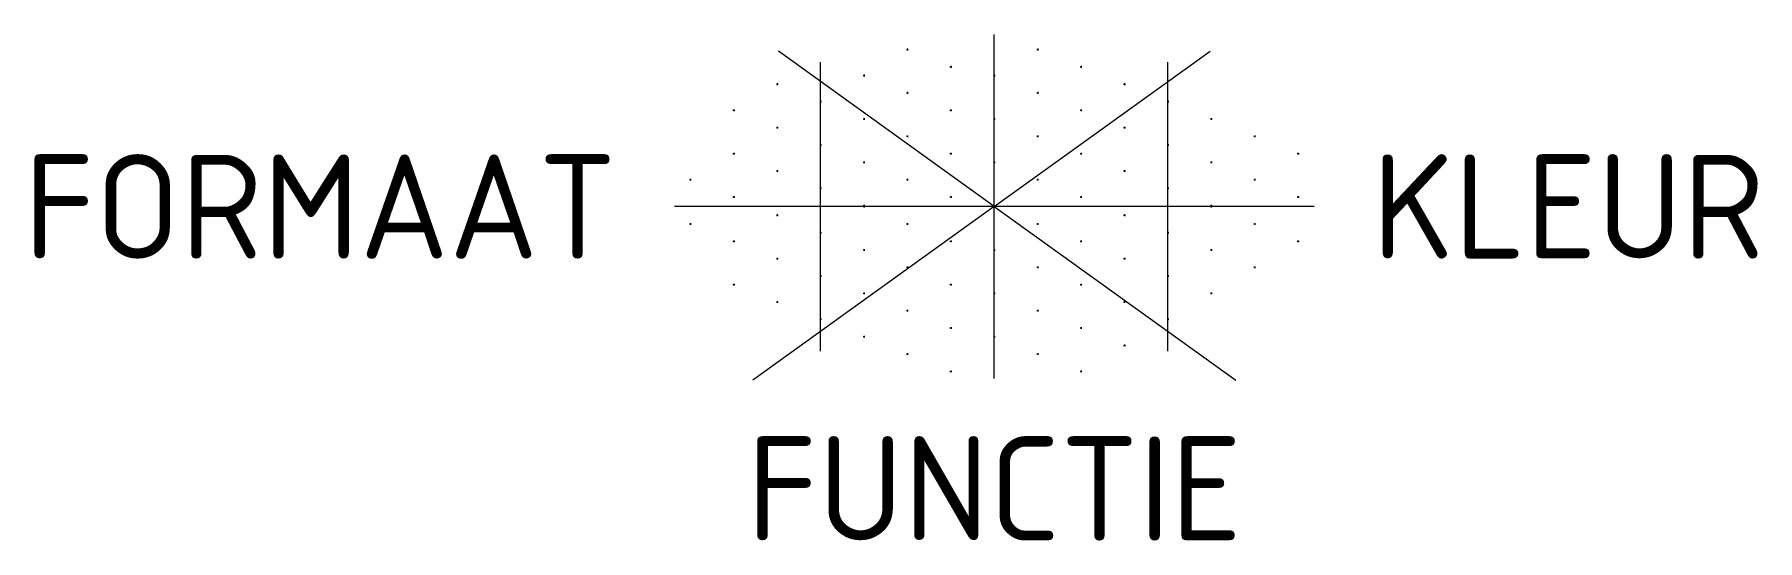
# Model space of a CAD drawing. Extents: x -16.6 to 13.2, y -5.8 to 3.
import ezdxf
from ezdxf.enums import TextEntityAlignment as Align

# ---------------------------------------------------------------- set-up
doc = ezdxf.new("R2010")
doc.units = 0
doc.styles.add('NLCS-ISO', font='NLCS-ISO.ttf')

msp = doc.modelspace()

# ---------------------------------------------------------------- linework, layer by layer
for p, q in [((0, 0), (-3.7279, 2.6839)), ((-1.5152, 2.7152), (-1.4852, 2.7152)), ((-1.5002, 2.7302), (-1.5002, 2.7002)), ((0, 0.0152), (0, 2.975)), ((0, 0), (3.7279, 2.6839)), ((0.735, 2.7152), (0.765, 2.7152)), ((0.75, 2.7302), (0.75, 2.7002)), ((-3.0002, 0.0152), (-3.0002, 2.4982)), ((-0.7652, 2.4152), (-0.7352, 2.4152)), ((-0.7502, 2.4302), (-0.7502, 2.4002)), ((1.485, 2.4152), (1.515, 2.4152)), ((1.5, 2.4302), (1.5, 2.4002)), ((3, 0.0152), (3, 2.4982)), ((-3.7652, 2.1152), (-3.7352, 2.1152)), ((-3.7502, 2.1302), (-3.7502, 2.1002)), ((-2.2652, 2.2652), (-2.2352, 2.2652)), ((-2.2502, 2.2802), (-2.2502, 2.2502)), ((-0.0152, 2.2652), (-0.0002, 2.2652)), ((0, 2.2802), (0, 2.2502)), ((0, 2.2652), (0.015, 2.2652)), ((2.235, 2.1152), (2.265, 2.1152)), ((2.25, 2.1302), (2.25, 2.1002)), ((-3.0152, 1.8152), (-2.9852, 1.8152)), ((-3.0002, 1.8302), (-3.0002, 1.8002)), ((-1.5152, 1.9652), (-1.4852, 1.9652)), ((-1.5002, 1.9802), (-1.5002, 1.9502)), ((0.735, 1.9652), (0.765, 1.9652)), ((0.75, 1.9802), (0.75, 1.9502)), ((2.985, 1.8152), (3.015, 1.8152)), ((3, 1.8302), (3, 1.8002)), ((-4.5152, 1.6652), (-4.4852, 1.6652)), ((-4.5002, 1.6802), (-4.5002, 1.6502)), ((-2.2652, 1.5152), (-2.2352, 1.5152)), ((-2.2502, 1.5302), (-2.2502, 1.5002)), ((-0.7652, 1.6652), (-0.7352, 1.6652)), ((-0.7502, 1.6802), (-0.7502, 1.6502)), ((-0.0152, 1.5152), (-0.0002, 1.5152)), ((0, 1.5302), (0, 1.5002)), ((0, 1.5152), (0.015, 1.5152)), ((1.485, 1.6652), (1.515, 1.6652)), ((1.5, 1.6802), (1.5, 1.6502)), ((3.735, 1.5152), (3.765, 1.5152)), ((3.75, 1.5302), (3.75, 1.5002)), ((-3.7652, 1.3652), (-3.7352, 1.3652)), ((-3.7502, 1.3802), (-3.7502, 1.3502)), ((-1.5152, 1.2152), (-1.4852, 1.2152)), ((-1.5002, 1.2302), (-1.5002, 1.2002)), ((0.735, 1.2152), (0.765, 1.2152)), ((0.75, 1.2302), (0.75, 1.2002)), ((2.235, 1.3652), (2.265, 1.3652)), ((2.25, 1.3802), (2.25, 1.3502)), ((4.485, 1.2152), (4.515, 1.2152)), ((4.5, 1.2302), (4.5, 1.2002)), ((-4.5152, 0.9152), (-4.4852, 0.9152)), ((-4.5002, 0.9302), (-4.5002, 0.9002)), ((-3.0152, 1.0652), (-2.9852, 1.0652)), ((-3.0002, 1.0802), (-3.0002, 1.0502)), ((-0.7652, 0.9152), (-0.7352, 0.9152)), ((-0.7502, 0.9302), (-0.7502, 0.9002)), ((1.485, 0.9152), (1.515, 0.9152)), ((1.5, 0.9302), (1.5, 0.9002)), ((2.985, 1.0652), (3.015, 1.0652)), ((3, 1.0802), (3, 1.0502)), ((5.235, 0.9152), (5.265, 0.9152)), ((5.25, 0.9302), (5.25, 0.9002)), ((-3.7652, 0.6152), (-3.7352, 0.6152)), ((-3.7502, 0.6302), (-3.7502, 0.6002)), ((-2.2652, 0.7652), (-2.2352, 0.7652)), ((-2.2502, 0.7802), (-2.2502, 0.7502)), ((-0.0152, 0.7652), (-0.0002, 0.7652)), ((0, 0.7802), (0, 0.7502)), ((0, 0.7652), (0.015, 0.7652)), ((2.235, 0.6152), (2.265, 0.6152)), ((2.25, 0.6302), (2.25, 0.6002)), ((3.735, 0.7652), (3.765, 0.7652)), ((3.75, 0.7802), (3.75, 0.7502)), ((-5.2652, 0.4652), (-5.2352, 0.4652)), ((-5.2502, 0.4802), (-5.2502, 0.4502)), ((-3.0152, 0.3152), (-2.9852, 0.3152)), ((-3.0002, 0.3302), (-3.0002, 0.3002)), ((-1.5152, 0.4652), (-1.4852, 0.4652)), ((-1.5002, 0.4802), (-1.5002, 0.4502)), ((0.735, 0.4652), (0.765, 0.4652)), ((0.75, 0.4802), (0.75, 0.4502)), ((2.985, 0.3152), (3.015, 0.3152)), ((3, 0.3302), (3, 0.3002)), ((4.485, 0.4652), (4.515, 0.4652)), ((4.5, 0.4802), (4.5, 0.4502)), ((-4.5152, 0.1652), (-4.4852, 0.1652)), ((-4.5002, 0.1802), (-4.5002, 0.1502)), ((0, 0), (-4.1718, -3.0035)), ((-3.0002, -2.4982), (-3.0002, 0)), ((-2.2652, 0.0152), (-2.2352, 0.0152)), ((-2.2502, 0.0302), (-2.2502, 0.0002)), ((-0.7652, 0.1652), (-0.7352, 0.1652)), ((-0.7502, 0.1802), (-0.7502, 0.1502)), ((0, -2.975), (0, 0)), ((1.485, 0.1652), (1.515, 0.1652)), ((1.5, 0.1802), (1.5, 0.1502)), ((3, -2.4982), (3, 0)), ((3.735, 0.0152), (3.765, 0.0152)), ((3.75, 0.0302), (3.75, 0.0002)), ((5.235, 0.1652), (5.265, 0.1652)), ((5.25, 0.1802), (5.25, 0.1502)), ((-0.0002, 0), (-5.525, 0)), ((-5.2502, -0.285), (-5.2502, -0.315)), ((-3.7652, -0.15), (-3.7352, -0.15)), ((-3.7502, -0.135), (-3.7502, -0.165)), ((-2.2652, 0), (-2.2352, 0)), ((-2.2502, 0), (-2.2502, -0.015)), ((-1.5002, -0.285), (-1.5002, -0.315)), ((-0.0152, 0), (-0.0002, 0)), ((0, 0), (0, -0.015)), ((0, 0), (0.015, 0)), ((5.525, 0), (0, 0)), ((0, 0), (4.1718, -3.0035)), ((0.75, -0.285), (0.75, -0.315)), ((2.235, -0.15), (2.265, -0.15)), ((2.25, -0.135), (2.25, -0.165)), ((3.735, 0), (3.765, 0)), ((3.75, 0), (3.75, -0.015)), ((4.5, -0.285), (4.5, -0.315)), ((-5.2652, -0.3), (-5.2352, -0.3)), ((-4.5002, -0.585), (-4.5002, -0.615)), ((-3.0152, -0.45), (-2.9852, -0.45)), ((-3.0002, -0.435), (-3.0002, -0.465)), ((-1.5152, -0.3), (-1.4852, -0.3)), ((-0.7502, -0.585), (-0.7502, -0.615)), ((0.735, -0.3), (0.765, -0.3)), ((1.5, -0.585), (1.5, -0.615)), ((2.985, -0.45), (3.015, -0.45)), ((3, -0.435), (3, -0.465)), ((4.485, -0.3), (4.515, -0.3)), ((5.25, -0.585), (5.25, -0.615)), ((-4.5152, -0.6), (-4.4852, -0.6)), ((-3.7502, -0.885), (-3.7502, -0.915)), ((-2.2652, -0.75), (-2.2352, -0.75)), ((-2.2502, -0.735), (-2.2502, -0.765)), ((-0.7652, -0.6), (-0.7352, -0.6)), ((-0.0152, -0.75), (-0.0002, -0.75)), ((0, -0.735), (0, -0.765)), ((0, -0.75), (0.015, -0.75)), ((1.485, -0.6), (1.515, -0.6)), ((2.25, -0.885), (2.25, -0.915)), ((3.735, -0.75), (3.765, -0.75)), ((3.75, -0.735), (3.75, -0.765)), ((5.235, -0.6), (5.265, -0.6)), ((-3.7652, -0.9), (-3.7352, -0.9)), ((-3.0002, -1.185), (-3.0002, -1.215)), ((-1.5152, -1.05), (-1.4852, -1.05)), ((-1.5002, -1.035), (-1.5002, -1.065)), ((0.735, -1.05), (0.765, -1.05)), ((0.75, -1.035), (0.75, -1.065)), ((2.235, -0.9), (2.265, -0.9)), ((3, -1.185), (3, -1.215)), ((4.485, -1.05), (4.515, -1.05)), ((4.5, -1.035), (4.5, -1.065)), ((-4.5152, -1.35), (-4.4852, -1.35)), ((-4.5002, -1.335), (-4.5002, -1.365)), ((-3.0152, -1.2), (-2.9852, -1.2)), ((-2.2502, -1.485), (-2.2502, -1.515)), ((-0.7652, -1.35), (-0.7352, -1.35)), ((-0.7502, -1.335), (-0.7502, -1.365)), ((0, -1.485), (0, -1.515)), ((1.485, -1.35), (1.515, -1.35)), ((1.5, -1.335), (1.5, -1.365)), ((2.985, -1.2), (3.015, -1.2)), ((3.75, -1.485), (3.75, -1.515)), ((-3.7652, -1.65), (-3.7352, -1.65)), ((-3.7502, -1.635), (-3.7502, -1.665)), ((-2.2652, -1.5), (-2.2352, -1.5)), ((-1.5002, -1.785), (-1.5002, -1.815)), ((-0.0152, -1.5), (-0.0002, -1.5)), ((0, -1.5), (0.015, -1.5)), ((0.75, -1.785), (0.75, -1.815)), ((2.235, -1.65), (2.265, -1.65)), ((2.25, -1.635), (2.25, -1.665)), ((3.735, -1.5), (3.765, -1.5)), ((-3.0152, -1.95), (-2.9852, -1.95)), ((-3.0002, -1.935), (-3.0002, -1.965)), ((-1.5152, -1.8), (-1.4852, -1.8)), ((0.735, -1.8), (0.765, -1.8)), ((2.985, -1.95), (3.015, -1.95)), ((3, -1.935), (3, -1.965)), ((-2.2652, -2.25), (-2.2352, -2.25)), ((-2.2502, -2.235), (-2.2502, -2.265)), ((-0.7652, -2.1), (-0.7352, -2.1)), ((-0.7502, -2.085), (-0.7502, -2.115)), ((-0.0152, -2.25), (-0.0002, -2.25)), ((0, -2.235), (0, -2.265)), ((0, -2.25), (0.015, -2.25)), ((1.485, -2.1), (1.515, -2.1)), ((1.5, -2.085), (1.5, -2.115)), ((-1.5152, -2.55), (-1.4852, -2.55)), ((-1.5002, -2.535), (-1.5002, -2.565)), ((0.735, -2.55), (0.765, -2.55)), ((0.75, -2.535), (0.75, -2.565)), ((2.235, -2.4), (2.265, -2.4)), ((2.25, -2.385), (2.25, -2.415)), ((-0.7652, -2.85), (-0.7352, -2.85)), ((-0.7502, -2.835), (-0.7502, -2.865)), ((1.485, -2.85), (1.515, -2.85)), ((1.5, -2.835), (1.5, -2.8558))]:
    msp.add_line(p, q)

# ---------------------------------------------------------------- texts
at = {"style": 'NLCS-ISO'}
msp.add_attdef('FORMAAT', text='', height=1.8, dxfattribs=at).set_placement((-6.525, 0), align=Align.MIDDLE_RIGHT)
msp.add_attdef('KLEUR', text='G', height=1.8, dxfattribs=at).set_placement((6.525, 0), align=Align.MIDDLE_LEFT)
at = {"style": 'NLCS-ISO', "flags": 1}
msp.add_attdef('FUNCTIE', text='', height=1.8, dxfattribs=at).set_placement((0, -3.975), align=Align.TOP_CENTER)

doc.saveas('drawing.dxf')
